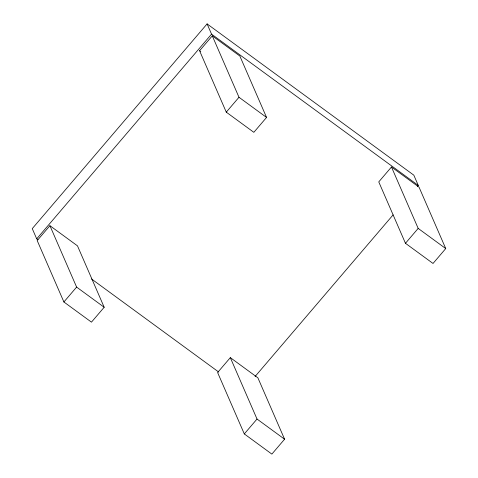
<?xml version="1.0" encoding="UTF-8"?>
<svg xmlns="http://www.w3.org/2000/svg" width="478" height="478" viewBox="0 0 478 478"><rect width="100%" height="100%" fill="white"/><g stroke="black" fill="none" stroke-linecap="round" stroke-linejoin="round"><path stroke-width="0.72" d="M417.306 186.545L418.274 185.416L413.829 175.175L207.094 23.9L32.259 228.621L36.71 238.857L37.917 239.741M36.71 238.857L211.545 34.135L207.094 23.9M49.915 225.682L37.2 240.571L63.897 301.976L91.465 322.148L104.18 307.258L77.478 245.853L49.915 225.682L76.611 287.087L104.18 307.258M199.577 50.746L212.292 35.862L239.854 56.028L266.557 117.433L253.842 132.322L226.273 112.151L199.577 50.746L200.772 51.624M63.897 301.976L76.611 287.087M226.273 112.151L238.988 97.267L212.292 35.862M391.476 166.995L378.761 181.885L405.464 243.29L433.026 263.462L445.741 248.572L419.045 187.167L391.476 166.995L418.178 228.4L445.741 248.572M230.318 357.634L217.604 372.523L244.306 433.928L271.868 454.1L284.583 439.21L257.881 377.805L230.318 357.634L257.021 419.039L284.583 439.21M255.067 376.527L393.095 214.903M405.464 243.29L418.178 228.4M244.306 433.928L257.021 419.039M211.545 34.135L418.274 185.416M238.988 97.267L266.557 117.433M91.555 278.991L218.733 372.051"/></g></svg>
